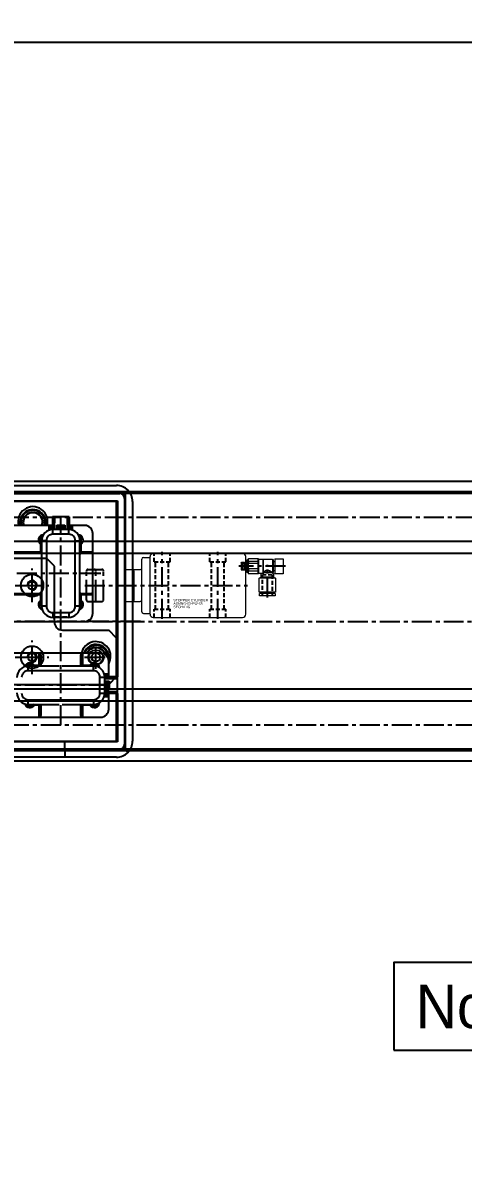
# Model space of a CAD drawing. Header units: inches. Extents: x 0 to 23821, y 0 to 11279.
# Drawn here: x 4433 to 4709, y 4857 to 5568 of the extents above; entities that cross this region are included whole.
import ezdxf

# ---------------------------------------------------------------- set-up
doc = ezdxf.new("R2010")
doc.units = ezdxf.units.IN
doc.header["$LTSCALE"] = 10
doc.header["$MEASUREMENT"] = 0
for name, pattern in [('CENTER', [2, 1.25, -0.25, 0.25, -0.25]), ('HIDDEN', [0.375, 0.25, -0.125]), ('PHANTOM', [2.5, 1.25, -0.25, 0.25, -0.25, 0.25, -0.25])]:
    doc.linetypes.add(name, pattern=pattern)
doc.layers.get('Defpoints').update_dxf_attribs({"color": 8})
for name, color, linetype in [('11', 1, 'CENTER'), ('22', 2, 'HIDDEN'), ('66', 6, 'PHANTOM'), ('B', 123, 'Continuous'), ('BOM-T', 4, 'Continuous'), ('G', 231, 'Continuous'), ('P', 142, 'Continuous'), ('T', 3, 'Continuous'), ('Y', 60, 'Continuous')]:
    doc.layers.add(name, color=color, linetype=linetype)
doc.layers.add('88', color=35, linetype='Continuous', lineweight=5)
doc.styles.add('SCI', font='')
doc.styles.get("Standard").update_dxf_attribs({"font": 'arial.ttf'})
doc.styles.get('SCI').set_extended_font_data('Gulim')
doc.dimstyles.new('SCH', dxfattribs={"dimtxt": 2.5, "dimasz": 2, "dimexe": 1.25, "dimexo": 0.625, "dimtad": 1, "dimdec": 8, "dimtxsty": 'SCI', "dimcen": 2.5, "dimclrd": 4, "dimclre": 4, "dimclrt": 7, "dimadec": 8, "dimazin": 2, "dimtfac": 1, "dimtdec": 8, "dimtmove": 0, "dimatfit": 3, "dimfxl": 1, "dimarcsym": 0})

# ---------------------------------------------------------------- blocks, each defined once
blk = doc.blocks.new('A$C21f345d0')
for p, q in [((6520, -12), (280, -12)), ((6520, -57), (280, -57)), ((6520, -142), (280, -142)), ((6520, -187), (280, -187))]:
    blk.add_line(p, q)
at = {"layer": '11'}
for p, q in [((6520, -34.5), (280, -34.5)), ((279.95, -99.5), (6520, -99.5)), ((6520, -164.5), (280, -164.5))]:
    blk.add_line(p, q, dxfattribs=at)
at = {"layer": 'B'}
for p, q in [((6520, -19.5), (280, -19.5)), ((6520, -49.5), (280, -49.5)), ((6520, -149.5), (280, -149.5)), ((6520, -179.5), (280, -179.5))]:
    blk.add_line(p, q, dxfattribs=at)
at = {"layer": 'G'}
for p, q in [((6520, -18.5), (280, -18.5)), ((6520, -180.5), (280, -180.5))]:
    blk.add_line(p, q, dxfattribs=at)
blk = doc.blocks.new('A$Ce158b9f5')
for p, q in [((330.63, 173.13), (9.37, 173.13)), ((15, 177.5), (325, 177.5)), ((332.07, 174.57), (330.63, 173.13)), ((330.63, 135), (330.63, 173.13)), ((14.5, 168), (325.5, 168)), ((325, 167.5), (15, 167.5)), ((325, 57.69), (325, 167.5)), ((325.5, 168), (325.5, 135)), ((335, 167.5), (335, 135)), ((284.81, 158), (284.74, 150)), ((295.19, 158), (284.81, 158)), ((286.01, 158), (285.94, 150)), ((293.99, 158), (294.06, 150)), ((295.19, 158), (295.26, 150)), ((282.8, 152.5), (249.75, 152.5)), ((284.77, 152.5), (282.8, 152.5)), ((282.8, 149.65), (282.8, 152.5)), ((283.8, 151.5), (283.8, 149.9)), ((295, 150), (285, 150)), ((285, 147.05), (285, 150)), ((287.42, 150), (287.42, 152.8)), ((287.42, 152.8), (292.58, 152.8)), ((287.45, 150), (287.45, 152.8)), ((287.85, 150), (287.85, 152.8)), ((288.45, 150), (288.45, 151.21)), ((288.45, 151.21), (289.05, 151.21)), ((288.56, 151.7), (288.51, 151.55)), ((288.99, 151.55), (288.51, 151.55)), ((288.94, 151.7), (288.56, 151.7)), ((288.71, 151.8), (288.79, 151.8)), ((288.99, 151.55), (288.94, 151.7)), ((289.05, 150), (289.05, 151.21)), ((290.95, 151.21), (291.55, 151.21)), ((290.95, 150), (290.95, 151.21)), ((291.01, 151.55), (291.06, 151.7)), ((291.49, 151.55), (291.01, 151.55)), ((291.44, 151.7), (291.06, 151.7)), ((291.21, 151.8), (291.29, 151.8)), ((291.44, 151.7), (291.49, 151.55)), ((291.55, 150), (291.55, 151.21)), ((292.15, 152.8), (292.15, 150)), ((292.55, 152.8), (292.55, 150)), ((292.58, 150), (292.58, 152.8)), ((295, 147.05), (295, 150)), ((297.2, 152.5), (295.23, 152.5)), ((296.2, 149.9), (296.2, 151.5)), ((305, 152.5), (297.2, 152.5)), ((297.2, 152.5), (297.2, 149.65)), ((278, 143), (278, 102)), ((280.95, 143), (278, 143)), ((280.95, 143), (280.95, 102)), ((295, 147.05), (285, 147.05)), ((299.05, 102), (299.05, 143)), ((299.05, 143), (302, 143)), ((302, 102), (302, 143)), ((310, 136), (310, 147.5)), ((222.52, 136), (277.48, 136)), ((277.99, 141.58), (277.48, 140.78)), ((277.48, 136), (277.48, 140.78)), ((278, 140.78), (277.48, 140.78)), ((277.48, 136), (277.48, 135)), ((277.48, 136), (278, 136)), ((302, 140.78), (302.52, 140.78)), ((302, 136), (302.52, 136)), ((302.52, 140.78), (302.01, 141.58)), ((302.52, 140.78), (302.52, 136)), ((302.52, 136), (310, 136)), ((302.52, 135), (302.52, 136)), ((310, 109), (310, 136)), ((277.48, 135), (222.52, 135)), ((278, 135), (277.48, 135)), ((302.52, 135), (302, 135)), ((309, 135), (302.52, 135)), ((325.5, 135), (330.63, 135)), ((325.5, 135), (325.5, 57.69)), ((335, 135), (330.63, 135)), ((330.63, 11.87), (330.63, 135)), ((335, 135), (335, 17.5)), ((222.52, 110), (277.48, 110)), ((277.48, 109), (222.52, 109)), ((277.48, 109), (277.48, 110)), ((277.48, 110), (278, 110)), ((277.48, 105.82), (277.48, 109)), ((278, 109), (277.48, 109)), ((302, 110), (302.52, 110)), ((302.52, 109), (302, 109)), ((302.52, 110), (309, 110)), ((302.52, 109), (302.52, 110)), ((310, 109), (302.52, 109)), ((302.52, 109), (302.52, 105.82)), ((310, 97.5), (310, 109)), ((277.99, 105.02), (277.48, 105.82)), ((278, 105.82), (277.48, 105.82)), ((280.95, 102), (278, 102)), ((302, 102), (299.05, 102)), ((302, 105.82), (302.52, 105.82)), ((302.01, 105.02), (302.52, 105.82)), ((35, 92.5), (305, 92.5)), ((285, 97.95), (295, 97.95)), ((285, 97.95), (285, 95.16)), ((285, 95.16), (295, 95.16)), ((285.19, 95), (285.21, 95.16)), ((286.8, 95.16), (286.8, 95.1)), ((289, 95.1), (286.8, 95.1)), ((293.2, 95.1), (291, 95.1)), ((293.2, 95.16), (293.2, 95.1)), ((294.79, 95.16), (294.81, 95)), ((295, 97.95), (295, 95.16)), ((315, 72.5), (25, 72.5)), ((276.5, 65.02), (276.5, 72.5)), ((277.5, 71.5), (277.5, 65.02)), ((302.5, 65.02), (302.5, 71.5)), ((303.5, 72.5), (303.5, 65.02)), ((289.06, 64.5), (269.5, 64.5)), ((269.5, 61.55), (269.5, 64.5)), ((273.32, 65.02), (272.52, 64.51)), ((273.32, 65.02), (276.5, 65.02)), ((273.32, 64.5), (273.32, 65.02)), ((277.5, 65.02), (276.5, 65.02)), ((276.5, 64.5), (276.5, 65.02)), ((277.5, 65.02), (277.5, 64.5)), ((310.5, 64.5), (290.94, 64.5)), ((303.5, 65.02), (302.5, 65.02)), ((302.5, 64.5), (302.5, 65.02)), ((303.5, 65.02), (308.28, 65.02)), ((303.5, 65.02), (303.5, 64.5)), ((308.28, 65.02), (309.08, 64.51)), ((308.28, 65.02), (308.28, 64.5)), ((310.5, 61.55), (310.5, 64.5)), ((320, 59.7), (320, 67.5)), ((310.5, 61.55), (269.5, 61.55)), ((314.55, 47.5), (314.55, 57.5)), ((314.55, 57.5), (317.5, 57.5)), ((317.15, 59.7), (320, 59.7)), ((319, 58.7), (317.4, 58.7)), ((325.5, 57.69), (317.5, 57.76)), ((317.5, 47.5), (317.5, 57.5)), ((320, 57.73), (320, 59.7)), ((325.5, 56.49), (317.5, 56.56)), ((317.5, 55.08), (320.3, 55.08)), ((317.5, 55.05), (320.3, 55.05)), ((317.5, 54.65), (320.3, 54.65)), ((317.5, 54.05), (318.71, 54.05)), ((318.71, 53.45), (317.5, 53.45)), ((320.3, 53.25), (317.5, 53.25)), ((317.5, 51.75), (320.3, 51.75)), ((318.71, 51.55), (317.5, 51.55)), ((317.5, 50.95), (318.71, 50.95)), ((320.3, 50.35), (317.5, 50.35)), ((320.3, 49.95), (317.5, 49.95)), ((317.5, 49.92), (320.3, 49.92)), ((318.71, 54.05), (318.71, 53.45)), ((318.71, 51.55), (318.71, 50.95)), ((319.05, 53.51), (319.05, 53.99)), ((319.2, 53.94), (319.05, 53.99)), ((319.05, 53.51), (319.2, 53.56)), ((319.05, 51.01), (319.05, 51.49)), ((319.05, 51.49), (319.2, 51.44)), ((319.2, 51.06), (319.05, 51.01)), ((319.2, 53.56), (319.2, 53.94)), ((319.2, 51.06), (319.2, 51.44)), ((319.3, 53.79), (319.3, 53.71)), ((319.3, 51.29), (319.3, 51.21)), ((320, 51.75), (320, 53.25)), ((320.3, 55.08), (320.3, 49.92)), ((325.5, 48.51), (325.5, 56.49)), ((269.5, 43.45), (310.5, 43.45)), ((269.5, 40.5), (269.5, 43.45)), ((310.5, 43.45), (310.5, 40.5)), ((314.55, 47.5), (317.5, 47.5)), ((320, 45.3), (317.15, 45.3)), ((317.4, 46.3), (319, 46.3)), ((325.5, 48.51), (317.5, 48.44)), ((325.5, 47.31), (317.5, 47.24)), ((320, 45.3), (320, 47.27)), ((320, 37.5), (320, 45.3)), ((325, 17.5), (325, 47.31)), ((325.5, 47.31), (325.5, 17)), ((269.5, 40.5), (289.06, 40.5)), ((273.32, 39.98), (272.52, 40.49)), ((273.32, 39.98), (273.32, 40.5)), ((276.5, 39.98), (273.32, 39.98)), ((276.5, 39.98), (276.5, 40.5)), ((276.5, 32.5), (276.5, 39.98)), ((276.5, 39.98), (277.5, 39.98)), ((277.5, 40.5), (277.5, 39.98)), ((277.5, 39.98), (277.5, 33.5)), ((290.94, 40.5), (310.5, 40.5)), ((302.5, 39.98), (302.5, 40.5)), ((302.5, 39.98), (303.5, 39.98)), ((302.5, 33.5), (302.5, 39.98)), ((303.5, 40.5), (303.5, 39.98)), ((308.28, 39.98), (303.5, 39.98)), ((303.5, 39.98), (303.5, 32.5)), ((308.28, 40.5), (308.28, 39.98)), ((309.08, 40.49), (308.28, 39.98)), ((25, 32.5), (315, 32.5)), ((325.5, 17), (14.5, 17)), ((15, 17.5), (325, 17.5)), ((292.5, 11.87), (292.5, 17)), ((9.37, 11.87), (330.63, 11.87)), ((325, 7.5), (15, 7.5)), ((292.5, 11.87), (292.5, 7.5)), ((332.07, 10.43), (330.63, 11.87))]:
    blk.add_line(p, q)
at = {"flags": 128}
for points in [[(286.8, 95.1), (286.31, 95.15), (286.27, 95.16)], [(293.73, 95.16), (293.69, 95.15), (293.2, 95.1)]]:
    blk.add_lwpolyline(points, dxfattribs=at)
for centre, radius, start, end in [((325, 167.5), 10, 45, 90), ((325, 167.5), 10, 0, 45), ((272.5, 155.05), 9.25, 343.99772, 196.00228), ((272.5, 154.5), 8, 345.52249, 194.47751), ((272.5, 154.5), 7.5, 344.53399, 195.46601), ((272.5, 154.5), 6.2, 341.18094, 198.81906), ((272.5, 154.5), 6, 340.52878, 199.47122), ((285, 143), 7, 90, 180), ((282.8, 151.5), 1, 0, 90), ((289.45, 151.21), 1, 160, 180), ((288.71, 151.65), 0.15, 90, 160), ((288.79, 151.65), 0.15, 20, 90), ((288.05, 151.21), 1, 0, 20), ((291.95, 151.21), 1, 160, 180), ((291.21, 151.65), 0.15, 90, 160), ((291.29, 151.65), 0.15, 20, 90), ((290.55, 151.21), 1, 0, 20), ((295, 143), 7, 0, 90), ((297.2, 151.5), 1, 90, 180), ((305, 147.5), 5, 0, 90), ((279.2, 143.5), 3.22, 92.32956, 237.70549), ((279.2, 143.5), 2.27, 107.16143, 237.70549), ((279.2, 143.5), 1.55, 129.76704, 219.32747), ((279.2, 143.5), 1.5, 132.49425, 216.8699), ((300.8, 143.5), 3.22, 302.29451, 87.67044), ((300.8, 143.5), 2.27, 302.29451, 72.83857), ((300.8, 143.5), 1.55, 320.67253, 50.23296), ((300.8, 143.5), 1.5, 323.1301, 47.50575), ((277.48, 135.91), 0.914, 270.1215, 304.86566), ((302.52, 135.91), 0.914, 235.13434, 269.8785), ((309, 136), 1, 270, 0), ((277.48, 109.09), 0.914, 55.13434, 89.8785), ((302.52, 109.09), 0.914, 90.1215, 124.86566), ((309, 109), 1, 0, 90), ((279.2, 103.1), 3.22, 122.29451, 253.56126), ((279.2, 103.1), 2.27, 122.29451, 239.68631), ((279.2, 103.1), 1.55, 140.67253, 219.32747), ((279.2, 103.1), 1.5, 143.1301, 216.8699), ((285, 102), 7, 180, 271.54434), ((295, 102), 7, 268.45566, 0), ((300.8, 103.1), 3.22, 286.43874, 57.70549), ((300.8, 103.1), 2.27, 300.31369, 57.70549), ((300.8, 103.1), 1.55, 320.67253, 39.32747), ((300.8, 103.1), 1.5, 323.1301, 36.8699), ((305, 97.5), 5, 270, 0), ((312, 70.55), 9.25, 329.86728, 167.83013), ((276.5, 71.5), 1, 0, 90), ((303.5, 71.5), 1, 90, 180), ((312, 70), 8, 349.93851, 161.79004), ((312, 70), 7.5, 357.64967, 160.52878), ((312, 70), 6.2, 13.86121, 156.22001), ((312, 70), 6, 16.12747, 155.37568), ((315, 67.5), 5, 0, 90), ((269.5, 57.5), 7, 90, 181.54434), ((270.6, 63.3), 3.22, 32.29451, 163.56126), ((270.6, 63.3), 2.27, 32.29451, 149.68631), ((270.6, 63.3), 1.55, 50.67253, 129.32747), ((270.6, 63.3), 1.5, 53.1301, 126.8699), ((276.59, 65.02), 0.914, 325.13434, 359.8785), ((303.41, 65.02), 0.914, 180.1215, 214.86566), ((311, 63.3), 3.22, 2.32956, 147.70549), ((311, 63.3), 2.27, 17.16143, 147.70549), ((311, 63.3), 1.55, 39.76704, 129.32747), ((311, 63.3), 1.5, 42.49425, 126.8699), ((310.5, 57.5), 7, 0, 90), ((319, 59.7), 1, 270, 0), ((318.71, 53.05), 1, 70, 90), ((318.71, 54.45), 1, 270, 290), ((318.71, 50.55), 1, 70, 90), ((318.71, 51.95), 1, 270, 290), ((319.15, 53.79), 0.15, 0, 70), ((319.15, 53.71), 0.15, 290, 360), ((319.15, 51.29), 0.15, 0, 70), ((319.15, 51.21), 0.15, 290, 0), ((269.5, 47.5), 7, 178.45566, 270), ((310.5, 47.5), 7, 270, 0), ((319, 45.3), 1, 0, 90), ((270.6, 41.7), 3.22, 196.43874, 327.70549), ((270.6, 41.7), 2.27, 210.31369, 327.70549), ((270.6, 41.7), 1.55, 230.67253, 309.32747), ((270.6, 41.7), 1.5, 233.1301, 306.8699), ((276.59, 39.98), 0.914, 0.1215, 34.86566), ((303.41, 39.98), 0.914, 145.13434, 179.8785), ((311, 41.7), 3.22, 212.29451, 357.67044), ((311, 41.7), 2.27, 212.29451, 342.83857), ((311, 41.7), 1.55, 230.67253, 320.23296), ((311, 41.7), 1.5, 233.1301, 317.50575), ((315, 37.5), 5, 270, 0), ((276.5, 33.5), 1, 270, 0), ((303.5, 33.5), 1, 180, 270), ((325, 17.5), 10, 315, 0), ((325, 17.5), 10, 270, 315)]:
    blk.add_arc(centre, radius, start, end)
for points in [[(285, 147.05), (284.47, 146.99), (283.41, 146.87), (282.07, 145.93), (281.13, 144.59), (281.01, 143.53), (280.95, 143)], [(299.05, 143), (298.99, 143.53), (298.87, 144.59), (297.93, 145.93), (296.59, 146.87), (295.53, 146.99), (295, 147.05)], [(295, 97.95), (295.53, 98.01), (296.59, 98.13), (297.93, 99.07), (298.87, 100.41), (298.99, 101.47), (299.05, 102)], [(314.55, 57.5), (314.49, 58.03), (314.37, 59.09), (313.43, 60.43), (312.09, 61.37), (311.03, 61.49), (310.5, 61.55)], [(265.45, 47.5), (265.51, 46.97), (265.63, 45.91), (266.57, 44.57), (267.91, 43.63), (268.97, 43.51), (269.5, 43.45)], [(310.5, 43.45), (311.03, 43.51), (312.09, 43.63), (313.43, 44.57), (314.37, 45.91), (314.49, 46.97), (314.55, 47.5)]]:
    blk.add_open_spline(points, degree=3)
for points, knots in [([(280.95, 102), (281, 101.49), (281.09, 100.71), (281.59, 99.76), (282.12, 99.12), (282.76, 98.59), (283.71, 98.09), (284.49, 98), (285, 97.95)], [0, 0, 0, 0, 0.239457, 0.368361, 0.5, 0.631639, 0.760543, 1, 1, 1, 1]), ([(269.5, 61.55), (268.99, 61.5), (268.21, 61.41), (267.26, 60.91), (266.62, 60.38), (266.09, 59.74), (265.59, 58.79), (265.5, 58.01), (265.45, 57.5)], [0, 0, 0, 0, 0.2394568, 0.3683607, 0.5, 0.6316393, 0.7605432, 1, 1, 1, 1]), ([(325.5, 56.49), (325.5, 56.64), (325.5, 56.96), (325.5, 57.35), (325.5, 57.63), (325.5, 57.67), (325.5, 57.69)], [0, 0, 0, 0, 0.250002, 0.5, 0.749998, 1, 1, 1, 1]), ([(325.5, 47.31), (325.5, 47.33), (325.5, 47.37), (325.5, 47.65), (325.5, 48.04), (325.5, 48.36), (325.5, 48.51)], [0, 0, 0, 0, 0.250002, 0.5, 0.749998, 1, 1, 1, 1])]:
    blk.add_open_spline(points, degree=3, knots=knots)
at = {"layer": '11'}
for p, q in [((290, 27.5), (290, 157.5)), ((315, 122.5), (25, 122.5)), ((340, 92.5), (0, 92.5)), ((320, 52.5), (15, 52.5))]:
    blk.add_line(p, q, dxfattribs=at)
at = {"layer": 'Y'}
for p, q in [((13, 172.5), (327, 172.5)), ((330, 169.5), (330, 15.5)), ((13, 12.5), (327, 12.5))]:
    blk.add_line(p, q, dxfattribs=at)
for centre, start, end in [((327, 169.5), 0, 90), ((327, 15.5), 270, 0)]:
    blk.add_arc(centre, 3, start, end, dxfattribs=at)
blk = doc.blocks.new('SMTAPM6', base_point=(1696.01, 1983.9))
at = {"color": 7, "linetype": 'Continuous'}
blk.add_circle((1696.01, 1983.9), 2.46, dxfattribs=at)
at = {"layer": '11'}
for p, q in [((1691.51, 1983.9), (1700.51, 1983.9)), ((1696.01, 1979.4), (1696.01, 1988.4))]:
    blk.add_line(p, q, dxfattribs=at)
at = {"layer": 'T', "linetype": 'Continuous'}
blk.add_arc((1696.01, 1983.9), 3, 260.00825, 189.9928, dxfattribs=at)
blk = doc.blocks.new('MDCBM5H', base_point=(3956.9, -5620.49, 0))
at = {"color": 7, "linetype": 'Continuous'}
blk.add_circle((3956.9, -5620.49, 0), 2.75, dxfattribs=at)
at = {"layer": '11'}
for p, q in [((3956.9, -5627.62, 0), (3956.9, -5613.37, 0)), ((3949.78, -5620.49, 0), (3964.03, -5620.49, 0))]:
    blk.add_line(p, q, dxfattribs=at)
at = {"layer": '22', "ltscale": 7.6}
blk.add_circle((3956.9, -5620.49, 0), 4.75, dxfattribs=at)
blk = doc.blocks.new('MDCBM6', base_point=(40751.01, 10879.93))
at = {"color": 7, "linetype": 'Continuous'}
for radius in [5.5, 3.3]:
    blk.add_circle((40751.01, 10879.93), radius, dxfattribs=at)
at = {"layer": '11'}
for p, q in [((40751.01, 10871.68), (40751.01, 10888.18)), ((40742.76, 10879.93), (40759.26, 10879.93))]:
    blk.add_line(p, q, dxfattribs=at)
blk = doc.blocks.new('A$C65A22A5B')
for p, q in [((-155, 34.5), (-150, 39.5)), ((-150, 39.5), (111, 39.5)), ((116, 34.5), (111, 39.5)), ((-155, 10.5), (-155, 34.5)), ((116, -0.5), (116, 34.5)), ((-155, 10.5), (-150, 5.5)), ((-150, 5.5), (-121, 5.5)), ((-116, -34.5), (-116, 0.5)), ((121, -5.5), (150, -5.5)), ((155, -10.5), (150, -5.5)), ((155, -34.5), (155, -10.5)), ((-116, -34.5), (-111, -39.5)), ((155, -34.5), (150, -39.5)), ((-111, -39.5), (150, -39.5))]:
    blk.add_line(p, q)
for centre, radius in [((-102, 22.5), 7), ((102, 22.5), 7), ((-142, 22.5), 4.5), ((0, 0), 15), ((0, 0), 6.1), ((-102, -22.5), 7), ((102, -22.5), 7), ((142, -22.5), 4.5)]:
    blk.add_circle(centre, radius)
for centre, start, end in [((-121, 0.5), 0, 90), ((121, -0.5), 180, 270)]:
    blk.add_arc(centre, 5, start, end)
at = {"layer": '11'}
for p, q in [((-142, 15.75), (-142, 29.25)), ((-102, 12), (-102, 33)), ((102, 12), (102, 33)), ((-148.75, 22.5), (-135.25, 22.5)), ((-112.5, 22.5), (-91.5, 22.5)), ((0, -22.5), (0, 22.5)), ((91.5, 22.5), (112.5, 22.5)), ((-62, -12), (-62, 12)), ((62, -12), (62, 12)), ((-74, 0), (-50, 0)), ((-22.5, 0), (22.5, 0)), ((50, 0), (74, 0)), ((102, -33), (102, -12)), ((142, -29.25), (142, -15.75)), ((91.5, -22.5), (112.5, -22.5)), ((135.25, -22.5), (148.75, -22.5))]:
    blk.add_line(p, q, dxfattribs=at)
at = {"layer": '11', "ltscale": 3.15}
for p, q in [((-102, -33), (-102, -12)), ((-112.5, -22.5), (-91.5, -22.5))]:
    blk.add_line(p, q, dxfattribs=at)
at = {"layer": '22'}
for centre in [(-62, 0), (62, 0)]:
    blk.add_circle(centre, 8, dxfattribs=at)
for name, p in [('MDCBM5H', (-142, 22.5)), ('SMTAPM6', (-102, 22.5)), ('SMTAPM6', (102, 22.5)), ('MDCBM6', (-62, 0)), ('MDCBM6', (62, 0)), ('SMTAPM6', (-102, -22.5)), ('SMTAPM6', (102, -22.5)), ('MDCBM5H', (142, -22.5))]:
    blk.add_blockref(name, p)
blk = doc.blocks.new('A$Caa386a76')
for p, q in [((-40.5, 0), (15.5, 0)), ((-47.65, -36.5), (-47.65, -3.5)), ((-46.65, -2.5), (-42.5, -2.5)), ((-42.5, -38), (-42.5, -2)), ((14.5, -5.99), (14.99, -5.5)), ((14.5, -5.99), (14.5, -10.01)), ((14.99, -5.5), (16.56, -5.5)), ((16.56, -5.5), (17.05, -5.99)), ((17.05, -5.8), (17.05, -10.2)), ((17.05, -5.8), (17.5, -5.8)), ((17.5, -38), (17.5, -2)), ((17.5, -4.5), (17.5, -11.5)), ((17.5, -4.5), (18.05, -4.5)), ((18.05, -4), (18.05, -12)), ((18.05, -4), (19.05, -4)), ((19.05, -3.5), (19.13, -3.2)), ((19.05, -3.5), (19.05, -12.5)), ((19.07, -3.68), (19.05, -4.1)), ((19.05, -4.1), (19.07, -4.52)), ((19.13, -3.27), (19.07, -3.68)), ((19.07, -4.52), (19.13, -4.94)), ((19.13, -6.33), (19.07, -7.16)), ((19.13, -3.2), (25.27, -3.2)), ((19.13, -3.2), (19.13, -3.27)), ((25.27, -3.27), (19.13, -3.27)), ((25.27, -4.94), (19.13, -4.94)), ((19.13, -4.94), (19.13, -6.33)), ((25.27, -6.33), (19.13, -6.33)), ((25.27, -3.27), (25.27, -3.2)), ((25.27, -3.2), (25.35, -3.5)), ((25.3, -3.45), (25.27, -3.27)), ((25.27, -4.94), (25.3, -4.76)), ((25.27, -6.33), (25.27, -4.94)), ((25.3, -6.69), (25.27, -6.33)), ((25.3, -4.76), (25.3, -3.45)), ((25.3, -9.31), (25.3, -6.69)), ((25.35, -3.5), (28.15, -3.5)), ((25.35, -3.5), (25.35, -12.5)), ((28.15, -3.5), (28.35, -3.7)), ((28.15, -3.5), (28.15, -12.5)), ((28.35, -3.6), (34.26, -3.6)), ((28.35, -3.6), (28.35, -11.66)), ((34.26, -3.6), (34.55, -4.1)), ((34.26, -3.6), (34.26, -11.93)), ((34.55, -4.1), (34.55, -11.9)), ((34.55, -5.05), (35.65, -5.05)), ((35.65, -3.3), (35.65, -12.7)), ((35.65, -3.3), (41, -3.3)), ((41, -3.3), (41, -12.7)), ((-58.45, -29), (-58.45, -11)), ((-57.45, -10), (-48.65, -10)), ((-52.45, -29), (-52.45, -11)), ((-47.65, -29), (-47.65, -11)), ((14.99, -10.5), (14.5, -10.01)), ((16.56, -10.5), (14.99, -10.5)), ((17.05, -10.01), (16.56, -10.5)), ((17.5, -10.2), (17.05, -10.2)), ((18.05, -11.5), (17.5, -11.5)), ((19.05, -12), (18.05, -12)), ((19.07, -7.16), (19.05, -8)), ((19.05, -8), (19.07, -8.84)), ((19.07, -11.48), (19.05, -11.9)), ((19.05, -11.9), (19.07, -12.31)), ((19.13, -12.8), (19.05, -12.5)), ((19.07, -8.84), (19.13, -9.67)), ((19.13, -11.06), (19.07, -11.48)), ((19.07, -12.31), (19.13, -12.73)), ((25.27, -9.67), (19.13, -9.67)), ((19.13, -9.67), (19.13, -11.06)), ((25.27, -11.06), (19.13, -11.06)), ((19.13, -12.73), (19.13, -12.8)), ((25.27, -12.73), (19.13, -12.73)), ((25.27, -12.8), (19.13, -12.8)), ((25.27, -9.67), (25.3, -9.31)), ((25.27, -11.06), (25.27, -9.67)), ((25.3, -11.24), (25.27, -11.06)), ((25.35, -12.5), (25.27, -12.8)), ((25.27, -12.73), (25.3, -12.55)), ((25.27, -12.8), (25.27, -12.73)), ((25.3, -12.55), (25.3, -11.24)), ((28.15, -12.5), (25.35, -12.5)), ((28.3, -12.6), (27.05, -12.6)), ((27.05, -14.78), (27.05, -12.6)), ((28.3, -12.35), (28.15, -12.5)), ((28.35, -11.54), (28.3, -11.64)), ((28.3, -11.64), (28.3, -12.6)), ((33.84, -11.8), (28.3, -11.8)), ((34.5, -12), (28.3, -12)), ((28.65, -11.45), (28.35, -11.66)), ((28.99, -11.23), (28.65, -11.45)), ((29.36, -11.02), (28.99, -11.23)), ((29.65, -10.87), (29.36, -11.02)), ((29.95, -10.74), (29.65, -10.87)), ((30.27, -10.63), (29.95, -10.74)), ((30.63, -10.56), (30.27, -10.63)), ((31, -10.53), (30.63, -10.56)), ((31.37, -10.56), (31, -10.53)), ((31.73, -10.63), (31.37, -10.56)), ((32.02, -10.73), (31.73, -10.63)), ((32.3, -10.84), (32.02, -10.73)), ((32.56, -10.97), (32.3, -10.84)), ((32.92, -11.17), (32.56, -10.97)), ((33.25, -11.38), (32.92, -11.17)), ((33.55, -11.59), (33.25, -11.38)), ((33.84, -11.8), (33.55, -11.59)), ((34.26, -11.93), (33.84, -11.8)), ((34.4, -11.87), (34.26, -11.93)), ((34.5, -11.84), (34.4, -11.87)), ((34.5, -12.6), (34.5, -11.84)), ((34.55, -11.9), (34.5, -11.99)), ((34.95, -12.6), (34.5, -12.6)), ((35.65, -10.95), (34.55, -10.95)), ((34.95, -12.6), (34.95, -14.78)), ((41, -12.7), (35.65, -12.7)), ((25.8, -15.5), (27.05, -14.78)), ((36.2, -15.5), (25.8, -15.5)), ((25.8, -24.2), (25.8, -15.5)), ((34.95, -14.78), (27.05, -14.78)), ((34.95, -14.78), (36.2, -15.5)), ((36.2, -15.5), (36.2, -24.2)), ((36.2, -24.2), (25.8, -24.2)), ((35.85, -25.1), (26.15, -25.1)), ((26.15, -26.6), (26.15, -25.1)), ((35.85, -26.6), (26.15, -26.6)), ((27.6, -25.1), (27.6, -24.2)), ((34.4, -24.2), (34.4, -25.1)), ((35.85, -25.1), (35.85, -26.6)), ((-57.45, -30), (-48.65, -30)), ((-46.65, -37.5), (-42.5, -37.5)), ((-40.5, -40), (15.5, -40))]:
    blk.add_line(p, q)
for centre, radius, start, end in [((-40.5, -2), 2, 90, 180), ((15.5, -2), 2, 0, 90), ((-46.65, -3.5), 1, 90, 180), ((-57.45, -11), 1, 90, 180), ((-53.45, -11), 1, 0, 90), ((-48.65, -11), 1, 0, 90), ((-57.45, -29), 1, 180, 270), ((-53.45, -29), 1, 270, 0), ((-48.65, -29), 1, 270, 0), ((-46.65, -36.5), 1, 180, 270), ((-40.5, -38), 2, 180, 270), ((15.5, -38), 2, 270, 0)]:
    blk.add_arc(centre, radius, start, end)
at = {"layer": '11'}
for p, q in [((-35, -41), (-35, 1)), ((0, -41), (0, 1)), ((31, -27.53), (31, -7.07)), ((42.33, -8), (13.17, -8)), ((-83.45, -20), (18.5, -20))]:
    blk.add_line(p, q, dxfattribs=at)
at = {"layer": '22'}
for p, q in [((-40, -5.2), (-40, 0)), ((-30, -5.2), (-30, 0)), ((-5, -5.2), (-5, 0)), ((5, -5.2), (5, 0)), ((-40, -5.2), (-30, -5.2)), ((-39, -34.8), (-39, -5.2)), ((-31, -34.8), (-31, -5.2)), ((-5, -5.2), (5, -5.2)), ((-4, -34.8), (-4, -5.2)), ((4, -34.8), (4, -5.2)), ((34, -13.3), (28, -13.3)), ((28, -26.6), (28, -13.3)), ((34, -13.3), (34, -26.6)), ((-40, -34.8), (-30, -34.8)), ((-40, -40), (-40, -34.8)), ((-30, -40), (-30, -34.8)), ((-5, -34.8), (5, -34.8)), ((-5, -40), (-5, -34.8)), ((5, -40), (5, -34.8))]:
    blk.add_line(p, q, dxfattribs=at)
at = {"layer": '66'}
for p, q in [((-82.45, -29), (-82.45, -11)), ((-81.45, -10), (-72.65, -10)), ((-76.45, -29), (-76.45, -11)), ((-71.65, -29), (-71.65, -11)), ((-81.45, -30), (-72.65, -30))]:
    blk.add_line(p, q, dxfattribs=at)
for centre, start, end in [((-81.45, -11), 90, 180), ((-77.45, -11), 0, 90), ((-72.65, -11), 0, 90), ((-81.45, -29), 180, 270), ((-77.45, -29), 270, 0), ((-72.65, -29), 270, 0)]:
    blk.add_arc(centre, 1, start, end, dxfattribs=at)
at = {"layer": 'T'}
for p, q in [((14.5, -5.99), (17.05, -5.99)), ((14.99, -5.5), (14.99, -10.5)), ((16.56, -5.5), (16.56, -10.5)), ((14.5, -10.01), (17.05, -10.01))]:
    blk.add_line(p, q, dxfattribs=at)
at = {"layer": 'BOM-T', "color": 4}
for s, p in [('STOPPER CYLINDER', (-27.86, -29.99)), ('ASMNG-80-EW-08', (-27.86, -32.14)), ('SECHANG', (-27.86, -34.25))]:
    blk.add_text(s, height=1.536, dxfattribs=at).set_placement(p)
blk = doc.blocks.new('A$Cbe38fbe8')
blk.add_blockref('A$C65A22A5B', (0, 0))
at = {"layer": '88'}
blk.add_blockref('A$Caa386a76', (218.45, 42.5), dxfattribs=at)
blk = doc.blocks.new('A$Ccf1b08b7')
blk.add_blockref('A$Cbe38fbe8', (0, 0))
at = {"layer": 'P'}
blk.add_blockref('A$Ce158b9f5', (-170, -92.5), dxfattribs=at)
blk = doc.blocks.new('A$C0c57209d')
at = {"color": 0}
blk.add_lwpolyline([(-2650, 750), (0, 750), (0, -750), (-2650, -750)], close=True, dxfattribs=at)
blk = doc.blocks.new('*D370')
at = {"color": 4, "lineweight": -2, "transparency": 16777216}
for p, q in [((4337.14, 5333.93), (4337.14, 5747.34)), ((4887.14, 5300.93), (4887.14, 5747.34)), ((4387.14, 5716.09), (4837.14, 5716.09))]:
    blk.add_line(p, q, dxfattribs=at)
at = {"color": 4, "transparency": 16777216}
for points in [[(4387.14, 5724.43), (4387.14, 5707.76), (4337.14, 5716.09)], [(4837.14, 5724.43), (4837.14, 5707.76), (4887.14, 5716.09)]]:
    blk.add_solid(points, dxfattribs=at)
at = {"layer": 'Defpoints', "color": 0, "transparency": 16777216}
for p in [(4887.14, 5716.09), (4337.14, 5318.31, -227228.55), (4887.14, 5285.31, -227228.55)]:
    blk.add_point(p, dxfattribs=at)
at = {"color": 7, "transparency": 16777216, "insert": (4612.14, 5763.76), "char_height": 62.5, "attachment_point": 5, "style": 'SCI'}
blk.add_mtext('550', dxfattribs=at)
blk = doc.blocks.new('*D377')
at = {"color": 4, "lineweight": -2, "transparency": 16777216}
for p, q in [((1437.14, 5307.93), (1437.14, 6026.78)), ((8237.14, 5307.93), (8237.14, 6026.78)), ((1487.14, 5995.53), (8187.14, 5995.53))]:
    blk.add_line(p, q, dxfattribs=at)
at = {"color": 4, "transparency": 16777216}
for points in [[(1487.14, 6003.87), (1487.14, 5987.2), (1437.14, 5995.53)], [(8187.14, 6003.87), (8187.14, 5987.2), (8237.14, 5995.53)]]:
    blk.add_solid(points, dxfattribs=at)
at = {"layer": 'Defpoints', "color": 0, "transparency": 16777216}
for p in [(8237.14, 5995.53), (1437.14, 5292.31, -227228.55), (8237.14, 5292.31, -227228.55)]:
    blk.add_point(p, dxfattribs=at)
at = {"color": 7, "transparency": 16777216, "insert": (4837.14, 6043.2), "char_height": 62.5, "attachment_point": 5, "style": 'SCI'}
blk.add_mtext('6800', dxfattribs=at)
blk = doc.blocks.new('*D333')
at = {"color": 4, "lineweight": -2, "transparency": 16777216}
for p, q in [((2137.14, 5371.93), (2137.14, 5891.69)), ((7537.14, 5330.42), (7537.14, 5891.69)), ((7487.14, 5860.44), (2187.14, 5860.44))]:
    blk.add_line(p, q, dxfattribs=at)
at = {"color": 4, "transparency": 16777216}
for points in [[(2187.14, 5868.77), (2187.14, 5852.11), (2137.14, 5860.44)], [(7487.14, 5868.77), (7487.14, 5852.11), (7537.14, 5860.44)]]:
    blk.add_solid(points, dxfattribs=at)
at = {"layer": 'Defpoints', "color": 0, "transparency": 16777216}
for p in [(2137.14, 5860.44), (2137.14, 5356.31, -227228.55), (7537.14, 5314.79, -227228.55)]:
    blk.add_point(p, dxfattribs=at)
at = {"color": 7, "transparency": 16777216, "insert": (4837.14, 5908.15), "char_height": 62.5, "attachment_point": 5, "style": 'SCI'}
blk.add_mtext('5400', dxfattribs=at)

msp = doc.modelspace()

# ---------------------------------------------------------------- linework, layer by layer
at = {"layer": 'G'}
msp.add_lwpolyline([(4665.89577884, 4924.3402717), (5059.58286273, 4924.3402717), (5059.58286273, 4979.30378701), (4665.89577884, 4979.30378701)], close=True, dxfattribs=at)

# ---------------------------------------------------------------- block references
at = {"color": 252}
msp.add_blockref('A$C0c57209d', (5017.14339049, 4805.30962586, -227228.55083111), dxfattribs=at)
for name, p in [('A$C21f345d0', (1437.14339049, 5292.30962586, -227228.55083111)), ('A$Ccf1b08b7', (4337.14339049, 5192.80962586, -227228.55083111))]:
    msp.add_blockref(name, p)

# ---------------------------------------------------------------- texts
at = {"color": 40, "style": 'SCI'}
msp.add_text('Non Damper Stopper', height=27.3, dxfattribs=at).set_placement((4679.63665767, 4938.08115053))

# ---------------------------------------------------------------- dimensions: what is measured, and where the dimension line sits
for base, p1, p2, picture, middle in [((8237.1433904861, 5995.5336042826), (1437.1433904861, 5292.3096258602, -227228.5508311124), (8237.1433904861, 5292.3096258602, -227228.5508311124), '*D377', (4837.1433904861, 6043.1992167993)), ((2137.1433904861, 5860.4408056766), (7537.1433904861, 5314.7908204812, -227228.5508311124), (2137.1433904861, 5356.3096258602, -227228.5508311124), '*D333', (4837.1433904861, 5908.1480293784)), ((4887.1433904861, 5716.0929827376), (4337.1433904861, 5318.3096258602, -227228.5508311124), (4887.1433904861, 5285.3096258601, -227228.5508311124), '*D370', (4612.1433904861, 5763.7585952543))]:
    dim = msp.add_linear_dim(base=base, p1=p1, p2=p2, dimstyle='SCH', override={"dimscale": 25})
    dim.commit()
    dim.dimension.update_dxf_attribs({"geometry": picture, "text_midpoint": middle})

doc.saveas('drawing.dxf')
